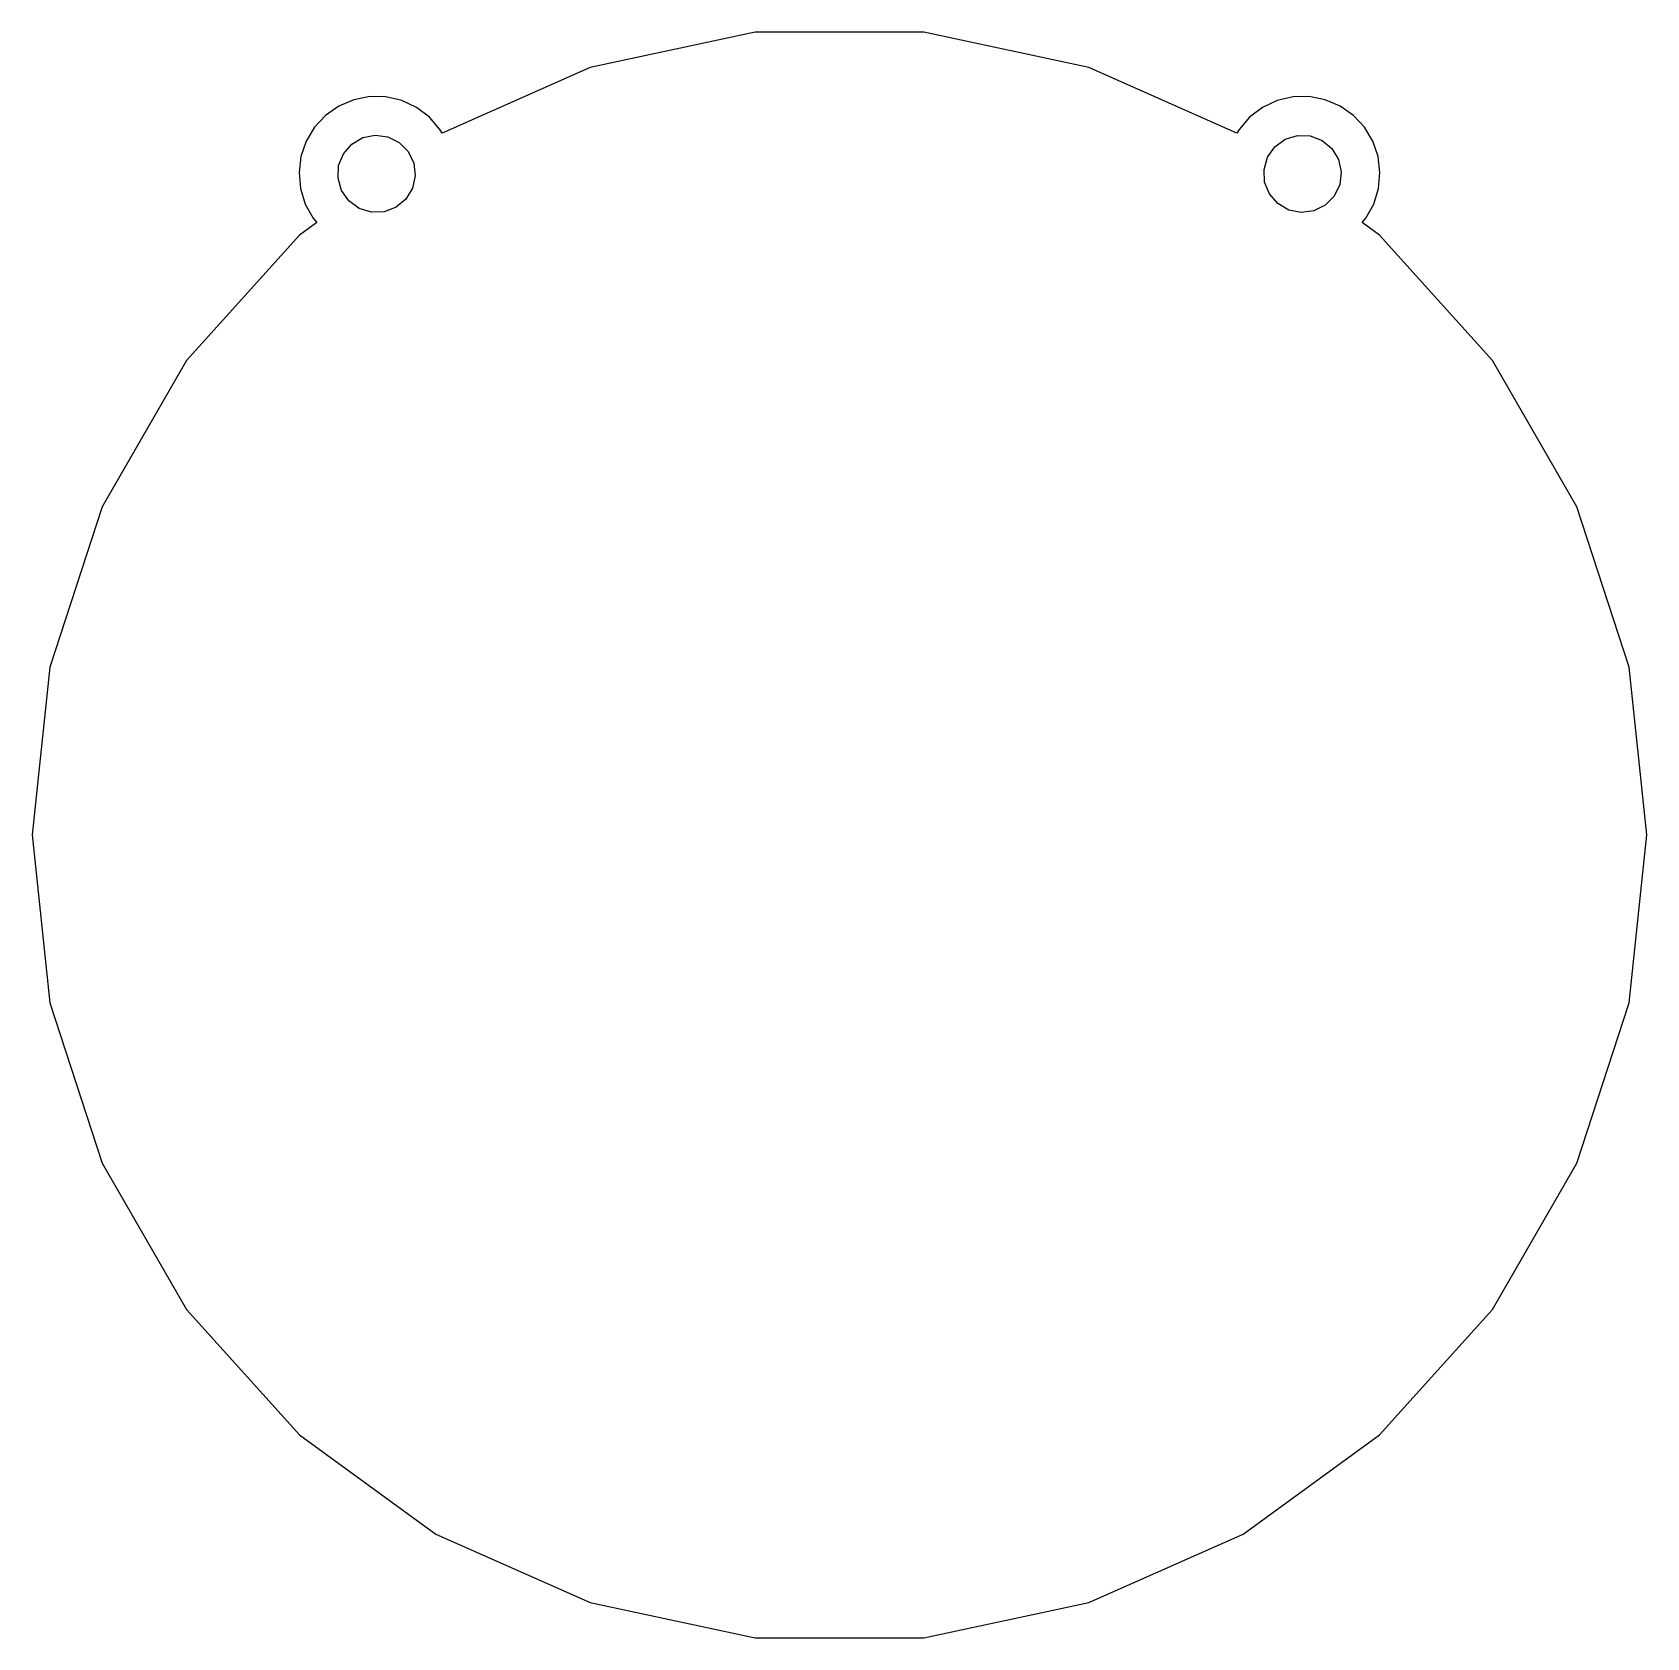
# Model space of a CAD drawing. Header units: metres. Extents: x 0 to 250, y 1 to 249.
import ezdxf

# ---------------------------------------------------------------- set-up
doc = ezdxf.new("R2010")
doc.units = ezdxf.units.M

msp = doc.modelspace()

# ---------------------------------------------------------------- linework, layer by layer
for p, q in [((111.934, 249.315), (86.3729, 243.882)), ((138.066, 249.315), (111.934, 249.315)), ((163.627, 243.882), (138.066, 249.315)), ((86.3729, 243.882), (63.4627, 233.682)), ((186.537, 233.682), (163.627, 243.882)), ((47.4852, 237.889), (45.4303, 236.451)), ((49.7945, 238.87), (47.4852, 237.889)), ((52.2571, 239.348), (49.7945, 238.87)), ((54.7654, 239.305), (52.2571, 239.348)), ((57.2098, 238.74), (54.7654, 239.305)), ((59.4834, 237.68), (57.2098, 238.74)), ((61.4869, 236.17), (59.4834, 237.68)), ((190.517, 237.68), (188.513, 236.17)), ((192.79, 238.74), (190.517, 237.68)), ((195.235, 239.305), (192.79, 238.74)), ((197.743, 239.348), (195.235, 239.305)), ((200.206, 238.87), (197.743, 239.348)), ((202.515, 237.889), (200.206, 238.87)), ((204.57, 236.451), (202.515, 237.889)), ((45.4303, 236.451), (43.7193, 234.616)), ((63.1328, 234.277), (61.4869, 236.17)), ((188.513, 236.17), (186.867, 234.277)), ((206.281, 234.616), (204.57, 236.451)), ((43.7193, 234.616), (42.4273, 232.465)), ((49.4674, 232.008), (51.1733, 233.003)), ((51.1733, 233.003), (53.1101, 233.391)), ((53.1101, 233.391), (55.0677, 233.129)), ((55.0677, 233.129), (56.8341, 232.245)), ((63.4627, 233.682), (63.1328, 234.277)), ((186.867, 234.277), (186.537, 233.682)), ((192.416, 231.597), (194.012, 232.76)), ((194.012, 232.76), (195.9, 233.341)), ((195.9, 233.341), (197.874, 233.277)), ((197.874, 233.277), (199.721, 232.576)), ((199.721, 232.576), (201.24, 231.314)), ((207.573, 232.465), (206.281, 234.616)), ((41.6105, 230.093), (41.3048, 227.603)), ((42.4273, 232.465), (41.6105, 230.093)), ((47.4422, 228.679), (48.1771, 230.513)), ((48.1771, 230.513), (49.4674, 232.008)), ((56.8341, 232.245), (58.2179, 230.835)), ((58.2179, 230.835), (59.069, 229.053)), ((191.283, 229.98), (192.416, 231.597)), ((201.24, 231.314), (202.266, 229.626)), ((208.389, 230.093), (207.573, 232.465)), ((208.695, 227.603), (208.389, 230.093)), ((41.3048, 227.603), (41.5234, 225.104)), ((47.3425, 226.707), (47.4422, 228.679)), ((59.069, 229.053), (59.2953, 227.091)), ((190.737, 228.081), (191.283, 229.98)), ((190.836, 226.109), (190.737, 228.081)), ((202.266, 229.626), (202.689, 227.697)), ((202.689, 227.697), (202.463, 225.735)), ((208.477, 225.104), (208.695, 227.603)), ((41.5234, 225.104), (42.2569, 222.705)), ((47.8886, 224.808), (47.3425, 226.707)), ((58.8722, 225.162), (57.8456, 223.474)), ((59.2953, 227.091), (58.8722, 225.162)), ((191.571, 224.275), (190.836, 226.109)), ((202.463, 225.735), (201.612, 223.953)), ((207.743, 222.705), (208.477, 225.104)), ((42.2569, 222.705), (43.4731, 220.511)), ((49.0215, 223.191), (47.8886, 224.808)), ((50.6184, 222.028), (49.0215, 223.191)), ((57.8456, 223.474), (56.3268, 222.212)), ((192.861, 222.78), (191.571, 224.275)), ((194.567, 221.785), (192.861, 222.78)), ((200.228, 222.543), (198.462, 221.659)), ((201.612, 223.953), (200.228, 222.543)), ((206.527, 220.511), (207.743, 222.705)), ((43.4731, 220.511), (44.0495, 219.848)), ((52.5061, 221.447), (50.6184, 222.028)), ((54.4803, 221.511), (52.5061, 221.447)), ((56.3268, 222.212), (54.4803, 221.511)), ((196.504, 221.397), (194.567, 221.785)), ((198.462, 221.659), (196.504, 221.397)), ((205.951, 219.848), (206.527, 220.511)), ((41.3587, 217.893), (23.8729, 198.473)), ((44.0495, 219.848), (41.3587, 217.893)), ((208.641, 217.893), (205.951, 219.848)), ((226.127, 198.473), (208.641, 217.893)), ((23.8729, 198.473), (10.8068, 175.842)), ((239.193, 175.842), (226.127, 198.473)), ((10.8068, 175.842), (2.73155, 150.989)), ((247.268, 150.989), (239.193, 175.842)), ((2.73155, 150.989), (0, 125)), ((250, 125), (247.268, 150.989)), ((0, 125), (2.73155, 99.011)), ((247.268, 99.011), (250, 125)), ((2.73155, 99.011), (10.8068, 74.1579)), ((239.193, 74.1579), (247.268, 99.011)), ((10.8068, 74.1579), (23.8729, 51.5269)), ((226.127, 51.5269), (239.193, 74.1579)), ((23.8729, 51.5269), (41.3587, 32.1069)), ((208.641, 32.1069), (226.127, 51.5269)), ((41.3587, 32.1069), (62.5, 16.7468)), ((187.5, 16.7468), (208.641, 32.1069)), ((62.5, 16.7468), (86.3729, 6.11795)), ((163.627, 6.11795), (187.5, 16.7468)), ((86.3729, 6.11795), (111.934, 0.68477)), ((138.066, 0.68477), (163.627, 6.11795)), ((111.934, 0.68477), (138.066, 0.68477))]:
    msp.add_line(p, q)

doc.saveas('drawing.dxf')
